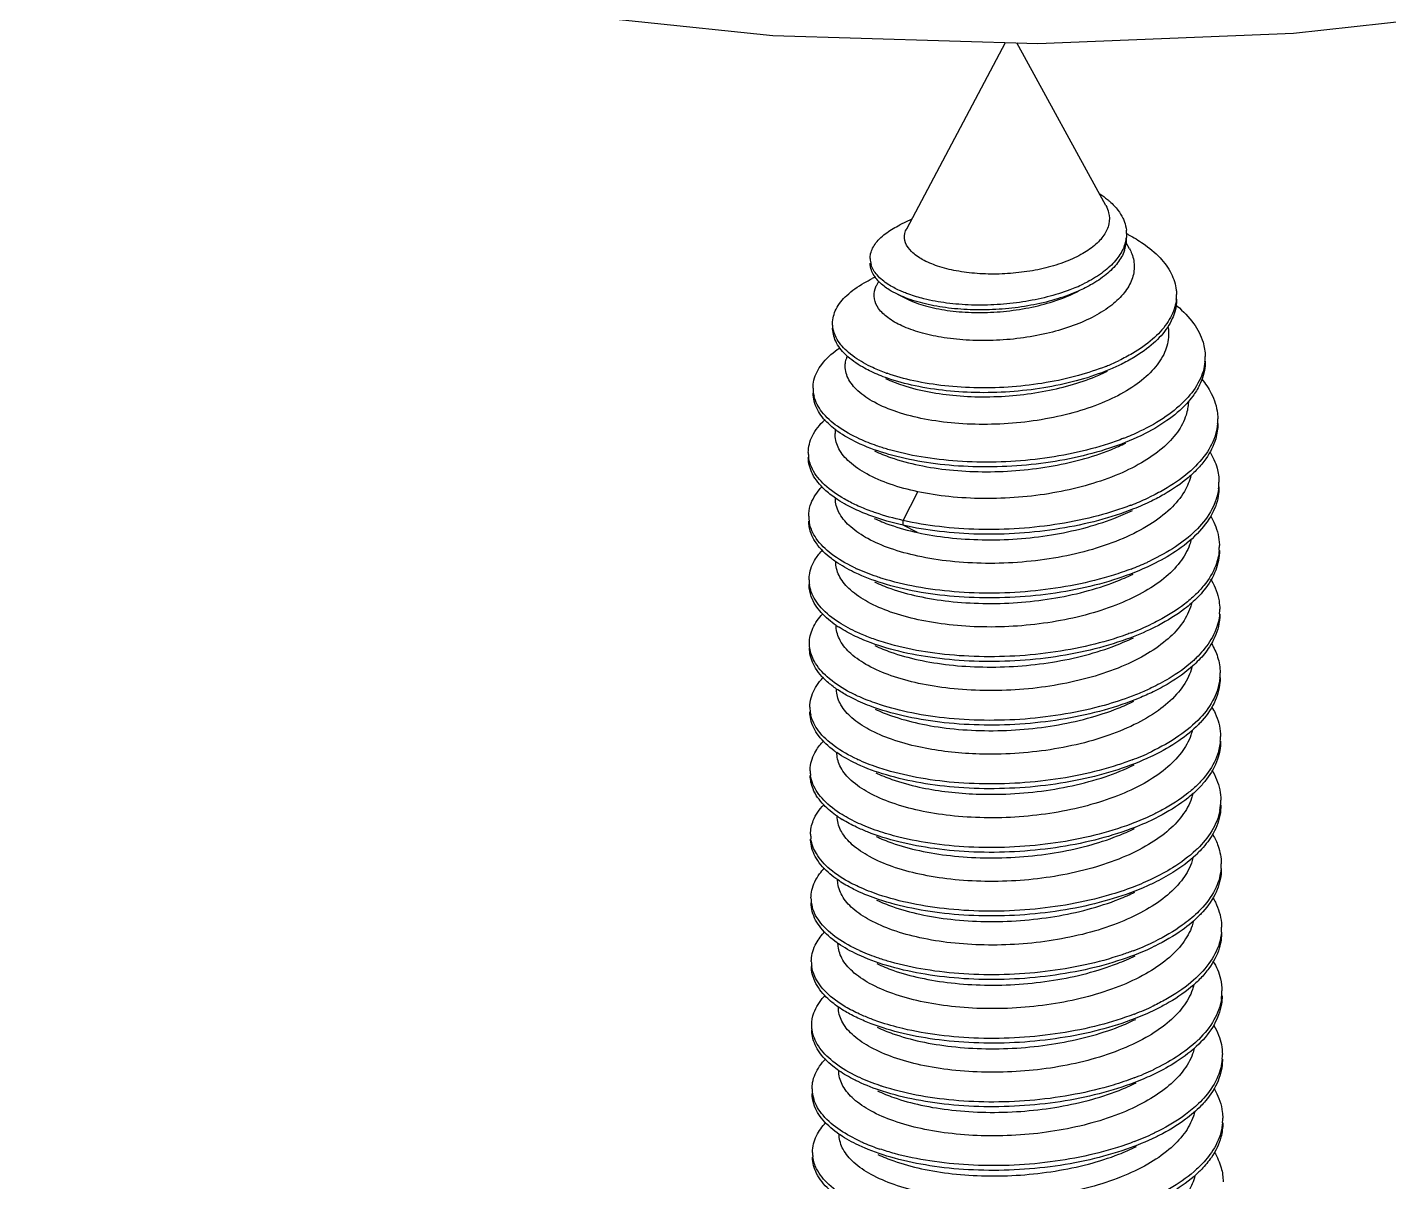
# Model space of a CAD drawing. Header units: millimetres. Extents: x 209 to 585, y 129 to 391.
# Drawn here: x 396.47 to 402.42, y 155.01 to 160.06 of the extents above; entities that cross this region are included whole.
import ezdxf

# ---------------------------------------------------------------- set-up
doc = ezdxf.new("R2010")
doc.units = ezdxf.units.MM
doc.layers.add('06___PRT_ALL_SURFS', color=7, linetype='Continuous')
doc.layers.add('3_ALL_AXES', color=7, linetype='Continuous')

# ---------------------------------------------------------------- blocks, each defined once
blk = doc.blocks.new('u31')
at = {"color": 7, "linetype": 'Continuous'}
for p, q in [((-1.9241, 18.6988), (-1.9899, 18.6669)), ((-0.7205, 18.618), (-0.7191, 18.6172)), ((-2.1265, 18.3757), (-2.1456, 18.3664)), ((-2.0039, 18.2786), (-1.9479, 18.2515)), ((-1.9726, 17.0117), (-1.8902, 17.1727)), ((-1.9725, 16.9849), (-1.9726, 17.0117)), ((-1.8911, 16.9439), (-1.9725, 16.9849)), ((-0.5813, 15.7164), (-0.5831, 15.7155))]:
    blk.add_line(p, q, dxfattribs=at)
for centre, radius, start, end in [((-1.1027, 18.4746), 0.4335, 48.20104, 50.48239), ((-0.9066, 18.6172), 0.1865, 0.42047, 6.46931), ((-1.1538, 17.7734), 0.9492, 62.03575, 62.74694), ((-0.9318, 18.6222), 0.2122, 338.64913, 347.5958), ((-0.9311, 18.5953), 0.2116, 340.19415, 344.22724), ((-0.9214, 18.5927), 0.2016, 344.17816, 353.36623), ((-0.9185, 18.6191), 0.1985, 347.63884, 352.26156), ((-0.9066, 18.5909), 0.1866, 353.3922, 0.27738), ((-2.0321, 18.4803), 0.1247, 180.46539, 196.49555), ((-1.9321, 18.5225), 0.2468, 224.06964, 225.13303), ((-1.3493, 19.1321), 0.8848, 293.22203, 295.93719), ((-0.6914, 18.2764), 0.2509, 354.14272, 0.19069), ((-2.0164, 18.23), 0.4014, 227.85167, 228.64144), ((-0.5532, 17.9278), 0.2735, 354.59128, 0.50148), ((-1.3243, 19.099), 1.3177, 291.71395, 292.18983), ((-1.2787, 18.9898), 1.1993, 292.14314, 295.53514), ((-1.703, 18.856), 1.0814, 250.37166, 250.60315), ((-2.2858, 17.7533), 0.1911, 180.28565, 193.77599), ((-0.5071, 17.5801), 0.298, 355.10154, 0.18274), ((-2.0151, 17.9645), 0.5569, 232.73668, 234.32224), ((-1.9955, 17.9915), 0.5903, 234.3095, 234.53344), ((-1.2401, 18.7632), 1.3863, 291.36332, 295.40587), ((-2.3184, 17.3929), 0.185, 180.43776, 188.46049), ((-0.4942, 17.2245), 0.2918, 353.01587, 0.4912), ((-1.271, 18.5933), 1.6028, 290.97704, 291.57589), ((-1.2093, 18.4416), 1.4391, 291.51504, 295.43941), ((-2.3101, 17.0353), 0.1909, 180.03024, 189.99682), ((-0.4884, 16.8693), 0.2882, 355.07283, 0.27176), ((-1.1775, 18.0278), 1.3754, 294.5811, 295.40834), ((-1.8259, 17.624), 0.9717, 244.15527, 245.26157), ((-1.2278, 18.1401), 1.4984, 290.84357, 294.54494), ((-2.2991, 16.6813), 0.1999, 180.70085, 188.25372), ((-0.5005, 16.513), 0.3023, 355.22501, 0.25746), ((-1.9758, 16.9637), 0.6551, 235.55077, 237.15279), ((-1.2112, 17.749), 1.4607, 290.73657, 295.46585), ((-0.4837, 16.1555), 0.2877, 355.05401, 0.50891), ((-2.2992, 15.9668), 0.1954, 180.1815, 192.46304), ((-0.4876, 15.8007), 0.2937, 355.07071, 0.19722), ((-1.9957, 16.2142), 0.6111, 233.6294, 235.40972), ((-1.2123, 17.0487), 1.4742, 290.80496, 295.26451), ((-1.8081, 16.5804), 0.9996, 245.04758, 245.26192), ((-2.2967, 15.6124), 0.196, 180.72526, 188.39063), ((-0.4913, 15.4436), 0.2995, 349.01761, 0.35253), ((-1.9642, 15.9027), 0.6647, 235.56576, 238.28308), ((-2.3105, 15.2535), 0.18, 179.96467, 188.1781), ((-0.4716, 15.0867), 0.2819, 355.17214, 0.49133), ((-2.2888, 14.8986), 0.1995, 180.38792, 194.92629), ((-0.4857, 14.7319), 0.2982, 355.10566, 0.17545), ((-1.2019, 15.9701), 1.4637, 290.77595, 295.48815), ((-1.1476, 15.8524), 1.3341, 295.55682, 296.07816), ((-1.9776, 15.1628), 0.6322, 234.84674, 235.43922), ((-1.7924, 15.533), 1.0231, 245.49949, 245.9194), ((-2.2957, 14.5431), 0.1907, 180.63605, 188.46982), ((-0.4812, 14.3742), 0.2957, 351.04224, 0.43675), ((-1.196, 15.6062), 1.4552, 291.0683, 295.43457), ((-1.2592, 15.7645), 1.6257, 290.9369, 291.14279), ((-0.4649, 14.0182), 0.2817, 355.10997, 0.40119), ((-1.1992, 15.2615), 1.468, 290.82013, 295.37126), ((-2.2789, 13.8305), 0.2031, 180.61677, 197.39089), ((-0.4824, 13.6628), 0.3012, 355.16343, 0.20012), ((-1.1944, 14.8986), 1.4609, 290.75431, 295.48018), ((-1.963, 14.1066), 0.6474, 235.51839, 236.02943), ((-1.7815, 14.4749), 1.0348, 245.49814, 246.77491), ((-1.7252, 14.609), 1.1802, 246.83326, 251.35445), ((-2.2952, 13.4734), 0.1848, 180.43048, 188.4587)]:
    blk.add_arc(centre, radius, start, end, dxfattribs=at)
for points, start_tangent, end_tangent in [([(-0.8364, 18.7756), (-0.8207, 18.7358), (-0.8196, 18.6726), (-0.8469, 18.6099), (-0.9, 18.552), (-0.9759, 18.5007), (-1.0737, 18.4567), (-1.1873, 18.4231), (-1.3086, 18.4016), (-1.4334, 18.3922), (-1.5579, 18.395), (-1.6741, 18.41)], (0.480068, -0.877231), (-0.982924, 0.184013)), ([(-0.87, 18.8408), (-0.8268, 18.809)], (0.835056, -0.550165), (0.771229, -0.636558)), ([(-0.8137, 18.7978), (-0.7683, 18.749), (-0.7405, 18.7041)], (0.745276, -0.666756), (0.432784, -0.901498)), ([(-0.7405, 18.7041), (-0.7319, 18.6835), (-0.7213, 18.6382)], (0.432784, -0.901498), (0.112215, -0.993684)), ([(-2.1567, 18.4793), (-2.1541, 18.5057), (-2.1246, 18.5662), (-2.0637, 18.6235), (-1.9899, 18.6669)], (-0.008556, 0.999963), (0.899586, 0.436743)), ([(-1.6741, 18.41), (-1.7792, 18.4368), (-1.8646, 18.4736), (-1.925, 18.5176), (-1.9584, 18.5669), (-1.9622, 18.6195), (-1.9521, 18.6463)], (-0.982924, 0.184013), (0.472587, 0.881284)), ([(-0.7201, 18.6185), (-0.7201, 18.6147), (-0.7218, 18.5924)], (0.006859, -0.999976), (-0.134313, -0.990939)), ([(-0.7342, 18.5449), (-0.7745, 18.4765), (-0.8401, 18.412), (-0.929, 18.3536), (-0.9623, 18.3365)], (-0.363227, -0.931701), (-0.899084, -0.437775)), ([(-0.7087, 18.6118), (-0.6272, 18.5625), (-0.5328, 18.4826), (-0.4701, 18.3948), (-0.4419, 18.3021), (-0.4405, 18.2773)], (0.883224, -0.468951), (0.003646, -0.999993)), ([(-0.7042, 18.5339), (-0.6906, 18.5044), (-0.6772, 18.4287), (-0.6937, 18.3528), (-0.7396, 18.2792), (-0.8132, 18.2108), (-0.9132, 18.1492), (-1.0342, 18.0978), (-1.1694, 18.0588), (-1.3153, 18.0326), (-1.4684, 18.0201), (-1.6197, 18.0221), (-1.7595, 18.038)], (0.479886, -0.877331), (-0.986071, 0.166327)), ([(-0.732, 18.5236), (-0.7703, 18.4549), (-0.8341, 18.39), (-0.9214, 18.331), (-0.9524, 18.3146)], (-0.338717, -0.940888), (-0.89323, -0.4496)), ([(-2.1094, 18.3508), (-2.1144, 18.3562), (-2.1501, 18.4142), (-2.1566, 18.4526)], (-0.695504, 0.718522), (-0.010945, 0.99994)), ([(-1.9929, 18.3001), (-2.0551, 18.3338), (-2.1179, 18.3867), (-2.1516, 18.4449)], (-0.909605, 0.415474), (-0.285192, 0.95847)), ([(-2.3674, 18.1149), (-2.3476, 18.1952), (-2.2882, 18.272), (-2.1912, 18.3423), (-2.1456, 18.3664)], (-0.006359, 0.99998), (0.899024, 0.437898)), ([(-1.7595, 18.038), (-1.8775, 18.0647), (-1.9791, 18.102), (-2.0577, 18.1479), (-2.1092, 18.199), (-2.1332, 18.2534), (-2.1289, 18.3096), (-2.12, 18.3304)], (-0.986071, 0.166327), (0.46938, 0.882996)), ([(-2.0039, 18.2786), (-2.0497, 18.3037), (-2.1062, 18.3476)], (-0.900283, 0.435305), (-0.708719, 0.705491)), ([(-0.9524, 18.3146), (-1.0295, 18.2803), (-1.1543, 18.2397), (-1.2911, 18.2108), (-1.4347, 18.1945), (-1.5792, 18.1915), (-1.7186, 18.2017), (-1.8472, 18.2247), (-1.9592, 18.2592), (-2.0039, 18.2786)], (-0.89323, -0.4496), (-0.900283, 0.435305)), ([(-1.0005, 18.319), (-1.0384, 18.3037), (-1.1642, 18.2639), (-1.3016, 18.2359), (-1.4453, 18.2206), (-1.5895, 18.2185), (-1.7283, 18.2297), (-1.8558, 18.2534), (-1.9394, 18.2785)], (-0.918813, -0.394692), (-0.941617, 0.336686)), ([(-1.9394, 18.2785), (-1.9663, 18.2887), (-1.9929, 18.3001)], (-0.941617, 0.336686), (-0.909605, 0.415474)), ([(-1.9479, 18.2515), (-1.8472, 18.214), (-1.7249, 18.1886)], (0.899459, -0.437006), (0.989911, -0.141691)), ([(-1.7249, 18.1886), (-1.5897, 18.177), (-1.4459, 18.1798), (-1.3026, 18.197), (-1.1645, 18.2284), (-1.0362, 18.274), (-0.9898, 18.2957)], (0.989911, -0.141691), (0.892297, 0.451449)), ([(-0.4418, 18.2508), (-0.45, 18.2078), (-0.4945, 18.1151), (-0.5742, 18.0273), (-0.6863, 17.9476), (-0.7617, 17.9076)], (-0.101769, -0.994808), (-0.901962, -0.431816)), ([(-0.4404, 18.2505), (-0.4484, 18.1862), (-0.464, 18.1421)], (0.003928, -0.999992), (-0.408009, -0.912978)), ([(-0.4439, 18.2187), (-0.437, 18.2129), (-0.3446, 18.1152), (-0.2918, 18.0103), (-0.2797, 17.9302)], (0.774464, -0.632618), (0.008396, -0.999965)), ([(-2.3651, 18.0891), (-2.3674, 18.1149)], (-0.170208, 0.985408), (-0.006359, 0.99998)), ([(-2.2857, 17.9324), (-2.3453, 18.0061), (-2.3672, 18.0852), (-2.3673, 18.0882)], (-0.741397, 0.671067), (-0.004166, 0.999991)), ([(-2.1418, 17.868), (-2.1932, 17.8941), (-2.2883, 17.9614), (-2.3473, 18.0363), (-2.3651, 18.0891)], (-0.908598, 0.417672), (-0.170208, 0.985408)), ([(-0.4871, 18.0934), (-0.4852, 18.0369), (-0.5122, 17.9421), (-0.5762, 17.8512), (-0.6745, 17.7675), (-0.8032, 17.6942), (-0.957, 17.634), (-1.1293, 17.5889), (-1.3129, 17.5606), (-1.4999, 17.5498), (-1.6824, 17.5564), (-1.8526, 17.5798)], (0.147985, -0.98899), (-0.981646, 0.190714)), ([(-0.464, 18.1421), (-0.491, 18.0932), (-0.569, 18.005), (-0.6795, 17.9248), (-0.7511, 17.8859)], (-0.408009, -0.912978), (-0.897342, -0.441336)), ([(-2.4768, 17.7523), (-2.4717, 17.7978), (-2.4278, 17.8862), (-2.3413, 17.969), (-2.3246, 17.9809)], (-0.005783, 0.999983), (0.824593, 0.565727)), ([(-2.1516, 17.846), (-2.188, 17.8645), (-2.2816, 17.9288)], (-0.90268, 0.430313), (-0.750566, 0.660795)), ([(-1.8526, 17.5798), (-2.0065, 17.6197), (-2.1333, 17.6736), (-2.2255, 17.7378), (-2.2807, 17.8094), (-2.2962, 17.8863), (-2.2913, 17.9146)], (-0.981646, 0.190714), (0.265662, 0.964066)), ([(-0.7511, 17.8859), (-0.8187, 17.8554), (-0.9812, 17.7993), (-1.1609, 17.7585), (-1.3507, 17.7344), (-1.5431, 17.7276), (-1.7303, 17.7383), (-1.9049, 17.7657), (-2.0596, 17.8084), (-2.1516, 17.846)], (-0.897342, -0.441336), (-0.90268, 0.430313)), ([(-2.0663, 17.8375), (-2.1418, 17.868)], (-0.941891, 0.33592), (-0.908598, 0.417672)), ([(-0.8368, 17.8748), (-0.9901, 17.8236), (-1.1704, 17.7836), (-1.3603, 17.7604), (-1.5525, 17.7545), (-1.7392, 17.7659), (-1.9128, 17.7941), (-2.0622, 17.836)], (-0.929039, -0.369982), (-0.94324, 0.332112)), ([(-0.2809, 17.902), (-0.3126, 17.7942), (-0.386, 17.6907), (-0.4983, 17.5951), (-0.6453, 17.511)], (-0.094636, -0.995512), (-0.902931, -0.429785)), ([(-0.2795, 17.9035), (-0.2804, 17.8787), (-0.3109, 17.7707), (-0.3496, 17.7072)], (0.008461, -0.999964), (-0.595906, -0.803054)), ([(-2.0703, 17.8072), (-1.9744, 17.7691), (-1.8268, 17.7316)], (0.90206, -0.431612), (0.982544, -0.186032)), ([(-1.8268, 17.7316), (-1.6737, 17.7109), (-1.5069, 17.7044), (-1.3363, 17.7134), (-1.1718, 17.7372), (-1.0177, 17.7747), (-0.8763, 17.8258), (-0.8278, 17.8481)], (0.982544, -0.186032), (0.896728, 0.442582)), ([(-0.2993, 17.8039), (-0.2455, 17.7236), (-0.2107, 17.6103), (-0.2091, 17.5811)], (0.641805, -0.766868), (0.003426, -0.999994)), ([(-2.3523, 17.5212), (-2.4254, 17.5918), (-2.4707, 17.6793), (-2.4767, 17.7256)], (-0.795722, 0.605661), (-0.006442, 0.999979)), ([(-2.2155, 17.4679), (-2.3405, 17.5391), (-2.427, 17.6203), (-2.4713, 17.7078)], (-0.909822, 0.414999), (-0.23935, 0.970933)), ([(-0.3496, 17.7072), (-0.383, 17.6669), (-0.4943, 17.571), (-0.6335, 17.4899)], (-0.595906, -0.803054), (-0.898487, -0.439)), ([(-0.3739, 17.6747), (-0.3866, 17.6024), (-0.4356, 17.5067), (-0.5197, 17.4165), (-0.6365, 17.3345), (-0.7832, 17.2632), (-0.9516, 17.2063), (-1.133, 17.1658), (-1.3254, 17.1414), (-1.5234, 17.1345), (-1.7154, 17.1454), (-1.8902, 17.1727)], (-0.038487, -0.999259), (-0.978257, 0.207396)), ([(-2.5033, 17.3915), (-2.4805, 17.4851), (-2.4125, 17.5739), (-2.4093, 17.5769)], (-0.006417, 0.999979), (0.731071, 0.682302)), ([(-0.2102, 17.5547), (-0.2211, 17.4957), (-0.2764, 17.3838), (-0.3744, 17.2786), (-0.5112, 17.1838), (-0.5912, 17.1421)], (-0.085174, -0.996366), (-0.902572, -0.43054)), ([(-0.209, 17.5544), (-0.2207, 17.4698), (-0.2757, 17.3578), (-0.3246, 17.2986)], (0.003445, -0.999994), (-0.689956, -0.723851)), ([(-1.8902, 17.1727), (-2.0456, 17.2154), (-2.1761, 17.2723), (-2.2731, 17.3399), (-2.332, 17.4133), (-2.3529, 17.4897), (-2.3529, 17.4981)], (-0.978257, 0.207396), (0.032345, 0.999477)), ([(-2.2275, 17.4468), (-2.338, 17.5107)], (-0.903908, 0.427728), (-0.814451, 0.580232)), ([(-0.6335, 17.4899), (-0.6405, 17.4865), (-0.816, 17.4162), (-1.0139, 17.3627), (-1.2265, 17.3277), (-1.4454, 17.3122), (-1.6617, 17.3166), (-1.867, 17.3404), (-2.053, 17.3821), (-2.2122, 17.4397), (-2.2275, 17.4468)], (-0.898487, -0.439), (-0.903908, 0.427728)), ([(-0.7351, 17.4722), (-0.8214, 17.4412), (-1.0197, 17.3882), (-1.2323, 17.3537), (-1.4511, 17.3388), (-1.6671, 17.3437), (-1.8719, 17.3679), (-2.0572, 17.41), (-2.1211, 17.4303)], (-0.930984, -0.365061), (-0.944705, 0.327921)), ([(-2.1211, 17.4303), (-2.2155, 17.4679)], (-0.944705, 0.327921), (-0.909822, 0.414999)), ([(-2.1317, 17.4014), (-2.0422, 17.3649), (-1.8821, 17.3211)], (0.90312, -0.429387), (0.978982, -0.203945)), ([(-1.8821, 17.3211), (-1.7121, 17.295), (-1.5287, 17.2847), (-1.3411, 17.2909), (-1.1544, 17.3136), (-0.9747, 17.3529), (-0.8082, 17.4082), (-0.7244, 17.4454)], (0.978982, -0.203945), (0.897962, 0.440073)), ([(-0.2544, 17.3975), (-0.2132, 17.3048), (-0.2024, 17.227)], (0.525135, -0.851019), (0.008092, -0.999967)), ([(-2.3508, 17.1362), (-2.4119, 17.185), (-2.4801, 17.2731), (-2.5032, 17.3648)], (-0.823784, 0.566904), (-0.006417, 0.999979)), ([(-2.2333, 17.0971), (-2.3015, 17.132), (-2.412, 17.2117), (-2.4802, 17.2998), (-2.5013, 17.3657)], (-0.908905, 0.417003), (-0.145934, 0.989294)), ([(-0.3595, 17.2648), (-0.3959, 17.1748), (-0.4749, 17.077), (-0.5907, 16.9883), (-0.7384, 16.9116), (-0.9118, 16.8499), (-1.1036, 16.8051), (-1.3059, 16.7787), (-1.5101, 16.7714), (-1.7076, 16.7828), (-1.8904, 16.8121)], (-0.219871, -0.975529), (-0.977001, 0.213237)), ([(-0.3246, 17.2986), (-0.3735, 17.2525), (-0.5103, 17.1575), (-0.5808, 17.1203)], (-0.689956, -0.723851), (-0.898788, -0.438384)), ([(-2.501, 17.0352), (-2.492, 17.0953), (-2.4402, 17.186), (-2.4257, 17.2022)], (-0.001572, 0.999999), (0.685925, 0.727672)), ([(-0.2046, 17.189), (-0.2418, 17.0744), (-0.3235, 16.9649), (-0.3368, 16.9517)], (-0.122123, -0.992515), (-0.719316, -0.694683)), ([(-0.2023, 17.2003), (-0.2044, 17.1623), (-0.2417, 17.0476), (-0.3234, 16.9382), (-0.3247, 16.9368)], (0.008092, -0.999967), (-0.7007, -0.713456)), ([(-1.8904, 16.8121), (-2.0431, 16.8548), (-2.1697, 16.9101), (-2.2658, 16.9756), (-2.3271, 17.0482), (-2.3514, 17.125), (-2.3518, 17.1349)], (-0.977001, 0.213237), (-0.001212, 0.999999)), ([(-2.2433, 17.0751), (-2.3013, 17.1052), (-2.3508, 17.1362)], (-0.903911, 0.427721), (-0.823784, 0.566904)), ([(-2.1253, 17.0544), (-2.153, 17.0642), (-2.2333, 17.0971)], (-0.946682, 0.322169), (-0.908905, 0.417003)), ([(-0.6972, 17.0967), (-0.8786, 17.0383), (-1.0946, 16.9926), (-1.321, 16.9668), (-1.5488, 16.9617), (-1.7689, 16.977), (-1.9726, 17.0117)], (-0.933718, -0.358009), (-0.975185, 0.221391)), ([(-0.5808, 17.1203), (-0.6806, 17.0764), (-0.8777, 17.0118), (-1.0938, 16.9659), (-1.3203, 16.9401), (-1.5483, 16.935), (-1.7686, 16.9503), (-1.9725, 16.9849)], (-0.898788, -0.438384), (-0.975185, 0.221391)), ([(-1.9725, 16.9849), (-2.1529, 17.0375), (-2.2433, 17.0751)], (-0.975185, 0.221391), (-0.903911, 0.427721)), ([(-2.1342, 17.0235), (-2.0459, 16.9873), (-1.8911, 16.9439)], (0.903554, -0.428473), (0.977001, -0.213237)), ([(-1.9726, 17.0117), (-2.1253, 17.0544)], (-0.975185, 0.221391), (-0.946682, 0.322169)), ([(-1.8911, 16.9439), (-1.7187, 16.9158), (-1.5292, 16.9036), (-1.3331, 16.9088), (-1.1416, 16.931), (-0.9605, 16.9691), (-0.7911, 17.0233), (-0.6878, 17.068)], (0.977001, -0.213237), (0.898445, 0.439085)), ([(-0.2486, 17.0353), (-0.2256, 16.99), (-0.2003, 16.8749), (-0.2002, 16.8707)], (0.510881, -0.859651), (0.00515, -0.999987)), ([(-2.349, 16.7801), (-2.3742, 16.7985), (-2.4582, 16.884), (-2.498, 16.9754), (-2.5009, 17.0084)], (-0.822957, 0.568103), (-0.001572, 0.999999)), ([(-2.2495, 16.7494), (-2.3744, 16.8252), (-2.4584, 16.9107), (-2.4981, 17.0021)], (-0.899952, 0.435988), (-0.174758, 0.984611)), ([(-0.3368, 16.9517), (-0.4463, 16.8646), (-0.5874, 16.7855)], (-0.719316, -0.694683), (-0.903248, -0.429118)), ([(-0.3247, 16.9368), (-0.4462, 16.8379), (-0.5757, 16.7643)], (-0.7007, -0.713456), (-0.89904, -0.437866)), ([(-0.3579, 16.9063), (-0.3669, 16.8757), (-0.4212, 16.7779), (-0.5108, 16.6873), (-0.6321, 16.6062), (-0.7806, 16.5372), (-0.9512, 16.482), (-1.1367, 16.4428), (-1.331, 16.4204), (-1.5274, 16.4153), (-1.715, 16.4275), (-1.8882, 16.4557)], (-0.226423, -0.974029), (-0.977001, 0.213237)), ([(-2.499, 16.6789), (-2.4974, 16.7051), (-2.4621, 16.7972), (-2.4224, 16.8473)], (-0.011602, 0.999933), (0.691113, 0.722746)), ([(-0.2013, 16.8446), (-0.2209, 16.7594), (-0.2867, 16.6476), (-0.3335, 16.5965)], (-0.085493, -0.996339), (-0.71781, -0.696239)), ([(-0.2, 16.844), (-0.2207, 16.7326), (-0.2865, 16.6208), (-0.3202, 16.5829)], (0.00515, -0.999987), (-0.696365, -0.717688)), ([(-1.8882, 16.4557), (-2.042, 16.4989), (-2.171, 16.5556), (-2.2671, 16.6224), (-2.3266, 16.6948), (-2.3495, 16.772), (-2.3497, 16.7786)], (-0.977001, 0.213237), (-0.002371, 0.999997)), ([(-2.2412, 16.7188), (-2.2493, 16.7227), (-2.349, 16.7801)], (-0.903985, 0.427564), (-0.822957, 0.568103)), ([(-0.5757, 16.7643), (-0.6052, 16.7503), (-0.7941, 16.6785), (-1.0054, 16.6249), (-1.2304, 16.5911), (-1.4604, 16.5781), (-1.6859, 16.5859), (-1.8981, 16.6138), (-2.0885, 16.6602), (-2.2412, 16.7188)], (-0.89904, -0.437866), (-0.903985, 0.427564)), ([(-2.1203, 16.6971), (-2.2325, 16.7414)], (-0.947599, 0.319462), (-0.908202, 0.418531)), ([(-0.6947, 16.7397), (-0.7943, 16.7052), (-1.0055, 16.6516), (-1.2306, 16.6178), (-1.4605, 16.6048), (-1.6861, 16.6126), (-1.8983, 16.6405), (-2.0886, 16.6869), (-2.1203, 16.6971)], (-0.93431, -0.356461), (-0.947599, 0.319462)), ([(-1.889, 16.5876), (-1.7155, 16.5593), (-1.5261, 16.5471), (-1.3319, 16.5522), (-1.1408, 16.5741), (-0.9548, 16.6131), (-0.7809, 16.6692), (-0.6839, 16.7115)], (0.977001, -0.213237), (0.898534, 0.438903)), ([(-2.3464, 16.4234), (-2.4305, 16.4957), (-2.4867, 16.5854), (-2.4988, 16.6521)], (-0.824488, 0.565879), (-0.011602, 0.999933)), ([(-2.2279, 16.384), (-2.3313, 16.44), (-2.4307, 16.5224), (-2.4868, 16.6121), (-2.4969, 16.6526)], (-0.909709, 0.415247), (-0.143013, 0.989721)), ([(-2.1321, 16.6672), (-2.0418, 16.6304), (-1.889, 16.5876)], (0.903556, -0.428471), (0.977001, -0.213237)), ([(-0.2491, 16.6832), (-0.244, 16.6747), (-0.2021, 16.5608), (-0.1982, 16.5144)], (0.520166, -0.854065), (0.004574, -0.99999)), ([(-0.3335, 16.5965), (-0.395, 16.5435), (-0.5416, 16.4509), (-0.5831, 16.4302)], (-0.71781, -0.696239), (-0.902249, -0.431216)), ([(-0.3202, 16.5829), (-0.3949, 16.5168), (-0.5414, 16.4242), (-0.5735, 16.408)], (-0.696365, -0.717688), (-0.898802, -0.438354)), ([(-2.497, 16.3225), (-2.4781, 16.4078), (-2.4222, 16.4889)], (-0.002404, 0.999997), (0.686385, 0.727238)), ([(-0.3555, 16.5512), (-0.3626, 16.5255), (-0.4137, 16.4287), (-0.4994, 16.3387), (-0.6182, 16.2566), (-0.768, 16.185), (-0.9405, 16.128), (-1.1252, 16.088), (-1.3192, 16.0647), (-1.5182, 16.0589), (-1.7109, 16.071), (-1.8861, 16.0994)], (-0.221582, -0.975142), (-0.977001, 0.213237)), ([(-0.1992, 16.4878), (-0.206, 16.4449), (-0.2555, 16.3312), (-0.3301, 16.2415)], (-0.083185, -0.996534), (-0.716392, -0.697698)), ([(-0.198, 16.4876), (-0.2058, 16.4182), (-0.2554, 16.3045), (-0.3157, 16.2291)], (0.004574, -0.99999), (-0.693056, -0.720884)), ([(-1.8861, 16.0994), (-2.0391, 16.1423), (-2.1677, 16.1986), (-2.2647, 16.2657), (-2.3249, 16.3392), (-2.3474, 16.4159), (-2.3476, 16.4223)], (-0.977001, 0.213237), (-0.002508, 0.999997)), ([(-2.2391, 16.3625), (-2.3312, 16.4133)], (-0.904212, 0.427084), (-0.839987, 0.542606)), ([(-0.5735, 16.408), (-0.7203, 16.3464), (-0.9243, 16.2859), (-1.1454, 16.2447), (-1.3746, 16.2241), (-1.6028, 16.2244), (-1.8209, 16.2451), (-2.0201, 16.285), (-2.1925, 16.3419), (-2.2391, 16.3625)], (-0.898802, -0.438354), (-0.904212, 0.427084)), ([(-2.1199, 16.3414), (-2.1927, 16.3687), (-2.2279, 16.384)], (-0.946979, 0.321294), (-0.909709, 0.415247)), ([(-0.694, 16.3829), (-0.7204, 16.3731), (-0.9245, 16.3126), (-1.1455, 16.2714), (-1.3748, 16.2508), (-1.603, 16.2511), (-1.8211, 16.2718), (-2.0203, 16.3117), (-2.1199, 16.3414)], (-0.934734, -0.355349), (-0.946979, 0.321294)), ([(-1.8869, 16.2313), (-1.7137, 16.203), (-1.5261, 16.1909), (-1.3297, 16.1959), (-1.1354, 16.2183), (-0.9498, 16.2576), (-0.7792, 16.3127), (-0.6818, 16.3552)], (0.977001, -0.213237), (0.898534, 0.438905)), ([(-2.4951, 16.2969), (-2.4968, 16.3149), (-2.497, 16.3225)], (-0.14386, 0.989598), (-0.002404, 0.999997)), ([(-2.3445, 16.0673), (-2.3971, 16.1083), (-2.4693, 16.1959), (-2.4966, 16.2881), (-2.4968, 16.2958)], (-0.823445, 0.567396), (-0.002404, 0.999997)), ([(-2.2273, 16.0283), (-2.283, 16.0563), (-2.3973, 16.1351), (-2.4695, 16.2226), (-2.4951, 16.2969)], (-0.908643, 0.417574), (-0.14386, 0.989598)), ([(-2.13, 16.3109), (-2.0406, 16.2744), (-1.8869, 16.2313)], (0.90355, -0.428482), (0.977001, -0.213237)), ([(-0.2445, 16.3228), (-0.2099, 16.2463), (-0.196, 16.1581)], (0.511549, -0.859254), (0.008553, -0.999963)), ([(-0.3552, 16.1875), (-0.3725, 16.1385), (-0.4396, 16.038), (-0.5421, 15.9476), (-0.6767, 15.8681), (-0.8411, 15.8011), (-1.0265, 15.7503), (-1.2221, 15.7176), (-1.4223, 15.7031)], (-0.250136, -0.968211), (-0.99964, -0.026814)), ([(-0.3301, 16.2415), (-0.3488, 16.2239), (-0.4821, 16.1268), (-0.5822, 16.0733)], (-0.716392, -0.697698), (-0.902853, -0.42995)), ([(-0.3157, 16.2291), (-0.3487, 16.1972), (-0.4819, 16.1), (-0.5714, 16.0517)], (-0.693056, -0.720884), (-0.898919, -0.438115)), ([(-2.4946, 15.9662), (-2.4881, 16.0178), (-2.4404, 16.1089), (-2.4188, 16.1339)], (-0.004167, 0.999991), (0.687563, 0.726124)), ([(-0.1971, 16.1307), (-0.2302, 16.0158), (-0.3079, 15.9057), (-0.4271, 15.8044), (-0.5813, 15.7164)], (-0.08656, -0.996247), (-0.903274, -0.429064)), ([(-0.1959, 16.1313), (-0.1969, 16.104), (-0.23, 15.989), (-0.3077, 15.879), (-0.3177, 15.8685)], (0.008553, -0.999963), (-0.699368, -0.714762)), ([(-1.884, 15.7431), (-2.0368, 15.7859), (-2.1637, 15.8413), (-2.259, 15.9063), (-2.3203, 15.9785), (-2.345, 16.0552), (-2.3454, 16.066)], (-0.977001, 0.213237), (-0.001027, 0.999999)), ([(-2.237, 16.0062), (-2.2829, 16.0295), (-2.3445, 16.0673)], (-0.903848, 0.427854), (-0.823445, 0.567396)), ([(-0.5714, 16.0517), (-0.6498, 16.0165), (-0.8455, 15.9494), (-1.0614, 15.901), (-1.2887, 15.8729), (-1.5184, 15.8656), (-1.7412, 15.8789), (-1.9482, 15.912), (-2.1312, 15.9631), (-2.237, 16.0062)], (-0.898919, -0.438115), (-0.903848, 0.427854)), ([(-2.1192, 15.9856), (-2.1314, 15.9898), (-2.2273, 16.0283)], (-0.946642, 0.322286), (-0.908643, 0.417574)), ([(-0.6894, 16.0275), (-0.8457, 15.9761), (-1.0616, 15.9278), (-1.2889, 15.8996), (-1.5185, 15.8923), (-1.7413, 15.9057), (-1.9484, 15.9388), (-2.1192, 15.9856)], (-0.934031, -0.357192), (-0.946642, 0.322286)), ([(-0.5822, 16.0733), (-0.6499, 16.0432), (-0.6894, 16.0275)], (-0.902853, -0.42995), (-0.934031, -0.357192)), ([(-2.1278, 15.9546), (-2.0378, 15.9178), (-1.8848, 15.875)], (0.903552, -0.428478), (0.977001, -0.213237)), ([(-1.8848, 15.875), (-1.7096, 15.8465), (-1.5169, 15.8344), (-1.3178, 15.8403), (-1.1239, 15.8635), (-0.9392, 15.9035), (-0.7666, 15.9605), (-0.6797, 15.9988)], (0.977001, -0.213237), (0.898562, 0.438846)), ([(-0.243, 15.9676), (-0.2239, 15.9315), (-0.1943, 15.8166), (-0.1939, 15.8017)], (0.513669, -0.857988), (0.003789, -0.999993)), ([(-2.3581, 15.7221), (-2.446, 15.8069), (-2.4899, 15.898), (-2.4945, 15.9395)], (-0.805119, 0.593113), (-0.004167, 0.999991)), ([(-2.2298, 15.6742), (-2.3582, 15.7489), (-2.4462, 15.8337), (-2.49, 15.9247)], (-0.906658, 0.421867), (-0.2171, 0.976149)), ([(-0.3177, 15.8685), (-0.427, 15.7777), (-0.5693, 15.6954)], (-0.699368, -0.714762), (-0.899015, -0.437917)), ([(-0.3514, 15.8384), (-0.3598, 15.8089), (-0.4129, 15.7116), (-0.5015, 15.6208), (-0.6223, 15.5392), (-0.7714, 15.4693), (-0.9412, 15.4141), (-1.1263, 15.3745), (-1.321, 15.3517), (-1.5189, 15.3464), (-1.7085, 15.3586), (-1.8819, 15.3868)], (-0.222754, -0.974875), (-0.977001, 0.213237)), ([(-2.4927, 15.6099), (-2.492, 15.6276), (-2.4609, 15.72), (-2.4162, 15.7782)], (-0.011762, 0.999931), (0.691255, 0.722611)), ([(-1.4223, 15.7031), (-1.584, 15.7048), (-1.7392, 15.7183), (-1.884, 15.7431)], (-0.99964, -0.026814), (-0.977001, 0.213237)), ([(-0.195, 15.7755), (-0.2107, 15.7009), (-0.2725, 15.5886), (-0.3268, 15.5279)], (-0.085595, -0.99633), (-0.717596, -0.69646)), ([(-0.1937, 15.775), (-0.2106, 15.6742), (-0.2723, 15.5619), (-0.3132, 15.5146)], (0.003789, -0.999993), (-0.695558, -0.71847)), ([(-1.8819, 15.3868), (-2.0361, 15.4301), (-2.1657, 15.4873), (-2.2623, 15.5548), (-2.3215, 15.6281), (-2.3432, 15.705), (-2.3433, 15.7096)], (-0.977001, 0.213237), (-0.003264, 0.999995)), ([(-2.2348, 15.6499), (-2.3426, 15.7111)], (-0.904169, 0.427176), (-0.823156, 0.567815)), ([(-1.433, 15.5095), (-1.6593, 15.5154), (-1.8731, 15.5415), (-2.0658, 15.5863), (-2.2296, 15.6474), (-2.2348, 15.6499)], (-0.999812, -0.019398), (-0.904169, 0.427176)), ([(-2.1144, 15.6283), (-2.2264, 15.6726)], (-0.947463, 0.319865), (-0.908229, 0.418473)), ([(-0.6887, 15.6706), (-0.7696, 15.6422), (-0.9791, 15.5868), (-1.2033, 15.5511), (-1.4331, 15.5362)], (-0.934429, -0.356151), (-0.999812, -0.019398)), ([(-0.5693, 15.6954), (-0.583, 15.6888), (-0.7694, 15.6154), (-0.979, 15.5601), (-1.2031, 15.5244), (-1.433, 15.5095)], (-0.899015, -0.437917), (-0.999812, -0.019398)), ([(-1.421, 15.4786), (-1.2207, 15.4931), (-1.0251, 15.5258), (-0.8397, 15.5766), (-0.6776, 15.6425)], (0.99964, 0.026814), (0.89863, 0.438708)), ([(-2.3401, 15.3545), (-2.4168, 15.4188), (-2.477, 15.5081), (-2.4925, 15.5832)], (-0.824394, 0.566016), (-0.011762, 0.999931)), ([(-2.2219, 15.3152), (-2.3138, 15.364), (-2.417, 15.4456), (-2.4772, 15.5348), (-2.4906, 15.5838)], (-0.909466, 0.415779), (-0.1451, 0.989417)), ([(-2.1257, 15.5982), (-2.0354, 15.5614), (-1.8827, 15.5186)], (0.903553, -0.428477), (0.977001, -0.213237)), ([(-1.4331, 15.5362), (-1.6595, 15.5421), (-1.8733, 15.5682), (-2.0659, 15.613), (-2.1144, 15.6283)], (-0.999812, -0.019398), (-0.947463, 0.319865)), ([(-0.2431, 15.6149), (-0.1976, 15.5024), (-0.1919, 15.4454)], (0.521685, -0.853138), (0.005829, -0.999983)), ([(-1.8827, 15.5186), (-1.7379, 15.4938), (-1.5827, 15.4803), (-1.421, 15.4786)], (0.977001, -0.213237), (0.99964, 0.026814)), ([(-0.3268, 15.5279), (-0.3771, 15.4837), (-0.5204, 15.3899), (-0.577, 15.3611)], (-0.717596, -0.69646), (-0.902365, -0.430973)), ([(-0.3132, 15.5146), (-0.3769, 15.457), (-0.5202, 15.3632), (-0.5672, 15.339)], (-0.695558, -0.71847), (-0.898795, -0.438369)), ([(-2.4906, 15.2536), (-2.4754, 15.3304), (-2.4168, 15.4189)], (-0.000293, 1), (0.6828, 0.730605)), ([(-0.3495, 15.481), (-0.3564, 15.4561), (-0.4084, 15.3584), (-0.4944, 15.2685), (-0.6137, 15.1866), (-0.764, 15.1151), (-0.9375, 15.0582), (-1.1234, 15.0183), (-1.3161, 14.9956), (-1.5136, 14.99), (-1.7052, 15.0021), (-1.8798, 15.0305)], (-0.225896, -0.974151), (-0.977001, 0.213237)), ([(-0.1917, 15.4187), (-0.1972, 15.3598), (-0.2426, 15.2458), (-0.3087, 15.1608)], (0.005829, -0.999983), (-0.691969, -0.721927)), ([(-1.8798, 15.0305), (-2.0327, 15.0733), (-2.1599, 15.129), (-2.2568, 15.1954), (-2.3176, 15.2686), (-2.341, 15.3454), (-2.3412, 15.3534)], (-0.977001, 0.213237), (-0.001868, 0.999998)), ([(-2.2327, 15.2936), (-2.3137, 15.3373)], (-0.904117, 0.427285), (-0.850305, 0.52629)), ([(-0.5672, 15.339), (-0.6964, 15.2839), (-0.8984, 15.2217), (-1.1183, 15.1787), (-1.3472, 15.1562), (-1.5758, 15.1545), (-1.7952, 15.1734), (-1.9965, 15.2116), (-2.1717, 15.2671), (-2.2327, 15.2936)], (-0.898795, -0.438369), (-0.904117, 0.427285)), ([(-0.577, 15.3611), (-0.6879, 15.3138)], (-0.902365, -0.430973), (-0.934784, -0.355217)), ([(-0.1973, 15.3865), (-0.2428, 15.2725), (-0.3233, 15.1729)], (-0.191061, -0.981578), (-0.715585, -0.698526)), ([(-2.1139, 15.2726), (-2.1718, 15.2939), (-2.2219, 15.3152)], (-0.946841, 0.321701), (-0.909466, 0.415779)), ([(-0.6879, 15.3138), (-0.6965, 15.3106), (-0.8986, 15.2484), (-1.1185, 15.2054), (-1.3473, 15.1829), (-1.576, 15.1813), (-1.7954, 15.2002), (-1.9967, 15.2383), (-2.1139, 15.2726)], (-0.934784, -0.355217), (-0.946841, 0.321701)), ([(-1.8805, 15.1623), (-1.7072, 15.1341), (-1.5175, 15.1219), (-1.3196, 15.1272), (-1.1249, 15.15), (-0.9398, 15.1896), (-0.7701, 15.2448), (-0.6755, 15.2862)], (0.977001, -0.213237), (0.898539, 0.438893)), ([(-2.3383, 14.9984), (-2.382, 15.0318), (-2.4582, 15.1186), (-2.4897, 15.2107), (-2.4904, 15.2269)], (-0.823178, 0.567783), (-0.000293, 1)), ([(-2.2213, 14.9596), (-2.2643, 14.9807), (-2.3821, 15.0585), (-2.4583, 15.1454), (-2.4887, 15.2279)], (-0.908423, 0.418053), (-0.14198, 0.98987)), ([(-2.1236, 15.2419), (-2.0348, 15.2056), (-1.8805, 15.1623)], (0.903552, -0.428478), (0.977001, -0.213237)), ([(-0.2369, 15.2518), (-0.2071, 15.1879), (-0.1896, 15.0891)], (0.506519, -0.862229), (0.008245, -0.999966)), ([(-0.348, 15.122), (-0.3571, 15.0918), (-0.4127, 14.9936), (-0.5032, 14.9033), (-0.6244, 14.8231), (-0.773, 14.7544), (-0.9449, 14.6993), (-1.1307, 14.6605), (-1.3239, 14.6385), (-1.5177, 14.6338), (-1.7045, 14.646), (-1.8776, 14.6742)], (-0.235903, -0.971777), (-0.977001, 0.213237)), ([(-0.3233, 15.1729), (-0.3322, 15.1645), (-0.462, 15.0662), (-0.5762, 15.0042)], (-0.715585, -0.698526), (-0.903019, -0.4296)), ([(-0.3087, 15.1608), (-0.332, 15.1377), (-0.4618, 15.0395), (-0.5651, 14.9827)], (-0.691969, -0.721927), (-0.898977, -0.437996)), ([(-2.4883, 14.8973), (-2.4838, 14.9404), (-2.4403, 15.0319), (-2.412, 15.0655)], (-0.007203, 0.999974), (0.689094, 0.724672)), ([(-0.1906, 15.063), (-0.2189, 14.9572), (-0.2926, 14.8465), (-0.3234, 14.8145)], (-0.084069, -0.99646), (-0.718324, -0.695709)), ([(-0.1895, 15.0624), (-0.1898, 15.0457), (-0.2187, 14.9305), (-0.2925, 14.8198), (-0.3108, 14.8002)], (0.008245, -0.999966), (-0.698212, -0.715891)), ([(-1.8776, 14.6742), (-2.0307, 14.7171), (-2.1586, 14.7731), (-2.2541, 14.8386), (-2.3144, 14.9104), (-2.3387, 14.9873), (-2.3391, 14.997)], (-0.977001, 0.213237), (-0.001332, 0.999999)), ([(-2.2306, 14.9373), (-2.2641, 14.954), (-2.3383, 14.9984)], (-0.903827, 0.427897), (-0.823178, 0.567783)), ([(-0.5651, 14.9827), (-0.6268, 14.9546), (-0.8203, 14.8859), (-1.0347, 14.8357), (-1.2613, 14.8056), (-1.4911, 14.7964), (-1.7149, 14.8079), (-1.9238, 14.8393), (-2.1093, 14.8888), (-2.2306, 14.9373)], (-0.898977, -0.437996), (-0.903827, 0.427897)), ([(-2.1095, 14.9155), (-2.2213, 14.9596)], (-0.947592, 0.319483), (-0.908423, 0.418053)), ([(-0.6834, 14.9584), (-0.8205, 14.9126), (-1.0348, 14.8624), (-1.2615, 14.8324), (-1.4913, 14.8231), (-1.7151, 14.8347), (-1.9239, 14.866), (-2.1095, 14.9155)], (-0.934106, -0.356995), (-0.947592, 0.319483)), ([(-0.5762, 15.0042), (-0.6269, 14.9813), (-0.6834, 14.9584)], (-0.903019, -0.4296), (-0.934106, -0.356995)), ([(-2.1215, 14.8856), (-2.0313, 14.8488), (-1.8784, 14.806)], (0.903556, -0.428471), (0.977001, -0.213237)), ([(-1.8784, 14.806), (-1.7039, 14.7776), (-1.5123, 14.7655), (-1.3147, 14.7711), (-1.1221, 14.7938), (-0.9361, 14.8337), (-0.7626, 14.8906), (-0.6733, 14.9299)], (0.977001, -0.213237), (0.898555, 0.43886)), ([(-0.2373, 14.8998), (-0.2225, 14.8729), (-0.1888, 14.7583), (-0.1875, 14.7328)], (0.516083, -0.856539), (0.003331, -0.999994)), ([(-2.3416, 14.6459), (-2.4334, 14.7299), (-2.4814, 14.8205), (-2.4881, 14.8706)], (-0.817606, 0.575777), (-0.007203, 0.999974)), ([(-2.2166, 14.6021), (-2.3417, 14.6726), (-2.4335, 14.7566), (-2.4815, 14.8472)], (-0.90995, 0.414718), (-0.258591, 0.965987)), ([(-0.3108, 14.8002), (-0.4081, 14.7176), (-0.5609, 14.6274), (-0.5629, 14.6264)], (-0.698212, -0.715891), (-0.89893, -0.438092)), ([(-0.3234, 14.8145), (-0.4082, 14.7443), (-0.5611, 14.6541)], (-0.718324, -0.695709), (-0.89819, -0.439608)), ([(-0.3449, 14.7699), (-0.3529, 14.7414), (-0.4048, 14.6449), (-0.4921, 14.5543), (-0.6126, 14.4722), (-0.7628, 14.4013), (-0.934, 14.3453)], (-0.220701, -0.975341), (-0.966084, -0.258227)), ([(-2.4864, 14.541), (-2.4862, 14.5501), (-2.4593, 14.6427), (-2.4102, 14.7088)], (-0.01, 0.99995), (0.690571, 0.723265)), ([(-0.1886, 14.7064), (-0.201, 14.6425), (-0.2587, 14.5297), (-0.3595, 14.4239), (-0.4994, 14.329), (-0.571, 14.292)], (-0.085069, -0.996375), (-0.90251, -0.430668)), ([(-0.1874, 14.7061), (-0.2008, 14.6158), (-0.2585, 14.503), (-0.3063, 14.4462)], (0.003331, -0.999994), (-0.694775, -0.719227)), ([(-1.8755, 14.3179), (-2.0302, 14.3613), (-2.1601, 14.4187), (-2.2566, 14.4865), (-2.3156, 14.56), (-2.3369, 14.6364), (-2.337, 14.6407)], (-0.977001, 0.213237), (-0.003486, 0.999994)), ([(-2.2285, 14.5809), (-2.3362, 14.6422)], (-0.904266, 0.426969), (-0.823517, 0.567292)), ([(-0.5629, 14.6264), (-0.7449, 14.5525), (-0.9527, 14.4954), (-1.1759, 14.4579), (-1.4056, 14.441), (-1.6326, 14.4451), (-1.8479, 14.4694), (-2.0429, 14.5125), (-2.2096, 14.5723), (-2.2285, 14.5809)], (-0.89893, -0.438092), (-0.904266, 0.426969)), ([(-2.1085, 14.5595), (-2.2098, 14.599)], (-0.947302, 0.320343), (-0.912965, 0.408039)), ([(-0.6827, 14.6016), (-0.7451, 14.5792), (-0.9528, 14.5221), (-1.176, 14.4846), (-1.4057, 14.4678), (-1.6328, 14.4718), (-1.8481, 14.4961), (-2.043, 14.5392), (-2.1085, 14.5595)], (-0.934546, -0.355843), (-0.947302, 0.320343)), ([(-1.8763, 14.4497), (-1.7032, 14.4215), (-1.5163, 14.4093), (-1.3226, 14.4141), (-1.1294, 14.436), (-0.9436, 14.4749), (-0.7716, 14.53), (-0.6712, 14.5736)], (0.977001, -0.213237), (0.898529, 0.438915)), ([(-2.3338, 14.2856), (-2.4028, 14.342), (-2.467, 14.4307), (-2.4862, 14.5142)], (-0.824125, 0.566408), (-0.01, 0.99995)), ([(-2.216, 14.2464), (-2.296, 14.2881), (-2.4029, 14.3688), (-2.4672, 14.4574), (-2.4843, 14.515)], (-0.909186, 0.416389), (-0.146244, 0.989249)), ([(-2.1194, 14.5293), (-2.0294, 14.4926), (-1.8763, 14.4497)], (0.90355, -0.428483), (0.977001, -0.213237)), ([(-0.2359, 14.5446), (-0.1936, 14.444), (-0.1855, 14.3765)], (0.518898, -0.854836), (0.007113, -0.999975)), ([(-0.3063, 14.4462), (-0.3593, 14.3972), (-0.4992, 14.3023), (-0.5608, 14.2701)], (-0.694775, -0.719227), (-0.898814, -0.438329)), ([(-2.4841, 14.1847), (-2.4723, 14.253), (-2.4165, 14.3433), (-2.4095, 14.3509)], (-0.000133, 1), (0.684358, 0.729146)), ([(-0.934, 14.3453), (-1.1181, 14.3059), (-1.3121, 14.2829), (-1.5106, 14.2774), (-1.7019, 14.2896), (-1.8755, 14.3179)], (-0.966084, -0.258227), (-0.977001, 0.213237)), ([(-0.3436, 14.4099), (-0.3507, 14.3853), (-0.4041, 14.2867), (-0.4921, 14.1963), (-0.6124, 14.1148), (-0.7635, 14.0438), (-0.9375, 13.9875), (-1.1235, 13.9483), (-1.3147, 13.9263), (-1.5098, 13.9211), (-1.6996, 13.9333), (-1.8734, 13.9615)], (-0.2335, -0.972357), (-0.977001, 0.213237)), ([(-0.1853, 14.3498), (-0.1889, 14.3015), (-0.2302, 14.1871), (-0.3157, 14.0783), (-0.442, 13.979), (-0.5587, 13.9138)], (0.007113, -0.999975), (-0.899022, -0.437903)), ([(-1.8734, 13.9615), (-2.0262, 14.0043), (-2.1528, 14.0596), (-2.2491, 14.1253), (-2.3104, 14.1981), (-2.3345, 14.2748), (-2.3348, 14.2844)], (-0.977001, 0.213237), (-0.00132, 0.999999)), ([(-2.2264, 14.2246), (-2.2958, 14.2614), (-2.3338, 14.2856)], (-0.90401, 0.427511), (-0.824125, 0.566408)), ([(-0.5608, 14.2701), (-0.6727, 14.2215), (-0.8727, 14.1577)], (-0.898814, -0.438329), (-0.968013, -0.250901)), ([(-0.1891, 14.3282), (-0.2304, 14.2138), (-0.3159, 14.1051), (-0.3202, 14.1009)], (-0.156331, -0.987705), (-0.720062, -0.693909)), ([(-0.8727, 14.1577), (-1.0913, 14.1129), (-1.3197, 14.0884), (-1.5488, 14.0849), (-1.7694, 14.1019), (-1.9727, 14.1384), (-2.1505, 14.1925), (-2.2264, 14.2246)], (-0.968013, -0.250901), (-0.90401, 0.427511)), ([(-2.108, 14.2038), (-2.1507, 14.2192), (-2.216, 14.2464)], (-0.946735, 0.322015), (-0.909186, 0.416389)), ([(-0.8729, 14.1844), (-1.0915, 14.1396), (-1.3199, 14.1151), (-1.5489, 14.1116), (-1.7696, 14.1287), (-1.9729, 14.1652), (-2.108, 14.2038)], (-0.968013, -0.250901), (-0.946735, 0.322015)), ([(-0.9327, 14.1209), (-0.7614, 14.1768), (-0.6691, 14.2173)], (0.966084, 0.258227), (0.898542, 0.438887)), ([(-0.6783, 14.2461), (-0.8729, 14.1844)], (-0.933974, -0.357341), (-0.968013, -0.250901)), ([(-2.4823, 14.1587), (-2.4825, 14.1599), (-2.4841, 14.1847)], (-0.139624, 0.990205), (-0.000133, 1)), ([(-2.332, 13.9295), (-2.3665, 13.9553), (-2.4467, 14.0415), (-2.4823, 14.1332), (-2.484, 14.1579)], (-0.82301, 0.568026), (-0.000133, 1)), ([(-2.2153, 13.8908), (-2.2452, 13.9052), (-2.3666, 13.982), (-2.4468, 14.0682), (-2.4823, 14.1587)], (-0.90827, 0.418385), (-0.139624, 0.990205)), ([(-2.1173, 14.173), (-2.0289, 14.1368), (-1.8742, 14.0934)], (0.903554, -0.428474), (0.977001, -0.213237)), ([(-1.8742, 14.0934), (-1.7005, 14.0651), (-1.5093, 14.0529), (-1.3108, 14.0584), (-1.1168, 14.0814), (-0.9327, 14.1209)], (0.977001, -0.213237), (0.966084, 0.258227)), ([(-0.2308, 14.1834), (-0.2046, 14.1294), (-0.1833, 14.0202)], (0.507721, -0.861522), (0.007045, -0.999975)), ([(-0.3413, 14.0547), (-0.3502, 14.0243), (-0.405, 13.9264), (-0.495, 13.8359), (-0.6163, 13.7551), (-0.7646, 13.6863), (-0.9356, 13.6312), (-1.1213, 13.592), (-1.3153, 13.5698), (-1.511, 13.5648), (-1.6981, 13.577), (-1.8713, 13.6052)], (-0.230441, -0.973086), (-0.977001, 0.213237)), ([(-0.3202, 14.1009), (-0.4422, 14.0058), (-0.5702, 13.9351)], (-0.720062, -0.693909), (-0.903158, -0.429308)), ([(-2.4819, 13.8283), (-2.4792, 13.8629), (-2.4398, 13.9547), (-2.4055, 13.9968)], (-0.009928, 0.999951), (0.690345, 0.72348)), ([(-0.1843, 13.9942), (-0.208, 13.8987), (-0.2777, 13.7874), (-0.3168, 13.7458)], (-0.08464, -0.996412), (-0.718029, -0.696013)), ([(-0.1831, 13.9934), (-0.1831, 13.9874), (-0.2078, 13.872), (-0.2776, 13.7607), (-0.3038, 13.7319)], (0.007045, -0.999975), (-0.697208, -0.716869)), ([(-1.8713, 13.6052), (-2.0248, 13.6483), (-2.1535, 13.7048), (-2.2495, 13.7712), (-2.3092, 13.8434), (-2.3325, 13.9204), (-2.3327, 13.9281)], (-0.977001, 0.213237), (-0.00199, 0.999998)), ([(-2.2243, 13.8683), (-2.245, 13.8785), (-2.332, 13.9295)], (-0.903871, 0.427806), (-0.82301, 0.568026)), ([(-0.5587, 13.9138), (-0.604, 13.8928), (-0.7952, 13.8225), (-1.008, 13.7705), (-1.2339, 13.7386), (-1.4638, 13.7274), (-1.6886, 13.7371), (-1.8991, 13.7667), (-2.0871, 13.8146), (-2.2243, 13.8683)], (-0.899022, -0.437903), (-0.903871, 0.427806)), ([(-2.103, 13.8465), (-2.2153, 13.8908)], (-0.947688, 0.319198), (-0.90827, 0.418385)), ([(-0.6774, 13.8894), (-0.7954, 13.8492), (-1.0082, 13.7973), (-1.2341, 13.7653), (-1.464, 13.7542), (-1.6887, 13.7638), (-1.8993, 13.7934), (-2.0873, 13.8413), (-2.103, 13.8465)], (-0.934203, -0.356743), (-0.947688, 0.319198)), ([(-2.1151, 13.8167), (-2.0248, 13.7798), (-1.8721, 13.7371)], (0.903556, -0.428469), (0.977001, -0.213237)), ([(-1.8721, 13.7371), (-1.6983, 13.7088), (-1.5084, 13.6966), (-1.3133, 13.7018), (-1.1222, 13.7239), (-0.9362, 13.7631), (-0.7622, 13.8194), (-0.667, 13.861)], (0.977001, -0.213237), (0.898539, 0.438894)), ([(-0.2316, 13.8319), (-0.2215, 13.8142), (-0.1836, 13.7), (-0.1812, 13.6639)], (0.51823, -0.855241), (0.00367, -0.999993)), ([(-2.3295, 13.573), (-2.4204, 13.6529), (-2.4725, 13.7431), (-2.4818, 13.8016)], (-0.824293, 0.566163), (-0.009928, 0.999951)), ([(-2.2106, 13.5333), (-2.3249, 13.5964), (-2.4205, 13.6797), (-2.4727, 13.7698)], (-0.909879, 0.414874), (-0.299077, 0.954229)), ([(-0.3168, 13.7458), (-0.3897, 13.6843), (-0.5393, 13.5929), (-0.5659, 13.5798)], (-0.718029, -0.696013), (-0.902177, -0.431366)), ([(-0.3038, 13.7319), (-0.3895, 13.6575), (-0.5392, 13.5661), (-0.5566, 13.5575)], (-0.697208, -0.716869), (-0.898845, -0.438267)), ([(-0.3385, 13.7012), (-0.3458, 13.6748), (-0.3968, 13.5782), (-0.4826, 13.488), (-0.6016, 13.4059), (-0.7512, 13.3344), (-0.9233, 13.2776), (-1.1074, 13.2377), (-1.3015, 13.2143), (-1.5008, 13.2084), (-1.6938, 13.2205), (-1.8692, 13.2489)], (-0.219708, -0.975566), (-0.977001, 0.213237)), ([(-2.48, 13.472), (-2.4573, 13.5654), (-2.4044, 13.6392)], (-0.006288, 0.99998), (0.688936, 0.724822)), ([(-0.1823, 13.6374), (-0.1916, 13.5841), (-0.2452, 13.4709), (-0.3135, 13.3906)], (-0.084158, -0.996452), (-0.716945, -0.69713)), ([(-0.1811, 13.6371), (-0.1914, 13.5574), (-0.245, 13.4441), (-0.2993, 13.378)], (0.00367, -0.999993), (-0.693882, -0.720088)), ([(-1.8692, 13.2489), (-2.0224, 13.2918), (-2.1513, 13.3485), (-2.2483, 13.4158), (-2.3083, 13.4893), (-2.3305, 13.566), (-2.3306, 13.5718)], (-0.977001, 0.213237), (-0.00275, 0.999996)), ([(-2.2221, 13.512), (-2.3247, 13.5697)], (-0.904269, 0.426963), (-0.82931, 0.558789)), ([(-0.5566, 13.5575), (-0.7206, 13.4897), (-0.9265, 13.4309), (-1.1486, 13.3915), (-1.3782, 13.3728), (-1.6058, 13.3749), (-1.8226, 13.3974), (-2.0197, 13.4389), (-2.1894, 13.4972), (-2.2221, 13.512)], (-0.898845, -0.438267), (-0.904269, 0.426963)), ([(-0.6767, 13.5325), (-0.7208, 13.5164), (-0.9267, 13.4576), (-1.1488, 13.4182), (-1.3783, 13.3995), (-1.606, 13.4016), (-1.8227, 13.4241), (-2.0199, 13.4656), (-2.1025, 13.4907)], (-0.934652, -0.355564), (-0.947134, 0.320838)), ([(-1.87, 13.3808), (-1.6968, 13.3525), (-1.5097, 13.3404), (-1.314, 13.3453), (-1.12, 13.3676), (-0.9343, 13.4067), (-0.7633, 13.4618), (-0.6649, 13.5047)], (0.977001, -0.213237), (0.898532, 0.438908)), ([(-2.3275, 13.2167), (-2.3883, 13.2653), (-2.4566, 13.3534), (-2.4799, 13.4453)], (-0.82378, 0.566909), (-0.006288, 0.99998)), ([(-2.21, 13.1777), (-2.2779, 13.2123), (-2.3885, 13.2921), (-2.4568, 13.3802), (-2.478, 13.4462)], (-0.9089, 0.417013), (-0.145901, 0.989299)), ([(-2.113, 13.4604), (-2.0235, 13.4238), (-1.87, 13.3808)], (0.90355, -0.428483), (0.977001, -0.213237)), ([(-0.2286, 13.4741), (-0.19, 13.3856), (-0.1791, 13.3075)], (0.515551, -0.856859), (0.008111, -0.999967)), ([(-0.3135, 13.3906), (-0.3422, 13.3643), (-0.4787, 13.2682), (-0.565, 13.2229)], (-0.716945, -0.69713), (-0.902682, -0.430308)), ([(-0.2993, 13.378), (-0.342, 13.3376), (-0.4786, 13.2415), (-0.5545, 13.2012)], (-0.693882, -0.720088), (-0.898863, -0.438229)), ([(-0.3371, 13.3414), (-0.373, 13.2546), (-0.4432, 13.1658), (-0.5414, 13.0857)], (-0.233486, -0.97236), (-0.82745, -0.56154))]:
    blk.add_spline(points, degree=3, dxfattribs=dict(at, start_tangent=start_tangent, end_tangent=end_tangent))
at = {"layer": '06___PRT_ALL_SURFS', "color": 7, "linetype": 'Continuous'}
blk.add_lwpolyline([(-6.8796, 20.4853), (-5.7382, 20.1797), (-4.2075, 19.8854), (-2.7013, 19.7277), (-1.217, 19.6832), (0.216, 19.7415), (1.5746, 19.8907), (2.8443, 20.1193), (4.0135, 20.4165), (5.0777, 20.7716), (6.0422, 21.1815), (6.9123, 21.6478), (7.6198, 22.1079), (7.9653, 22.3536)], dxfattribs=at)
at = {"layer": '3_ALL_AXES', "color": 7, "linetype": 'Continuous'}
for p, q in [((-1.9522, 18.6461), (-1.3983, 19.6886)), ((-0.8363, 18.7755), (-1.3344, 19.6867)), ((-0.7042, 18.5339), (-0.7238, 18.5697)), ((-2.1199, 18.3304), (-2.1087, 18.3515))]:
    blk.add_line(p, q, dxfattribs=at)
for centre, radius, start, end in [((-0.5803, 17.4501), 1.7729, 164.19899, 164.80906), ((-0.5595, 17.4463), 1.7942, 177.55288, 178.34352)]:
    blk.add_arc(centre, radius, start, end, dxfattribs=at)

msp = doc.modelspace()

# ---------------------------------------------------------------- block references
at = {"xscale": 0.78, "yscale": 0.78, "zscale": 0.78}
msp.add_blockref('u31', (401.8381, 144.6323), dxfattribs=at)

doc.saveas('drawing.dxf')
